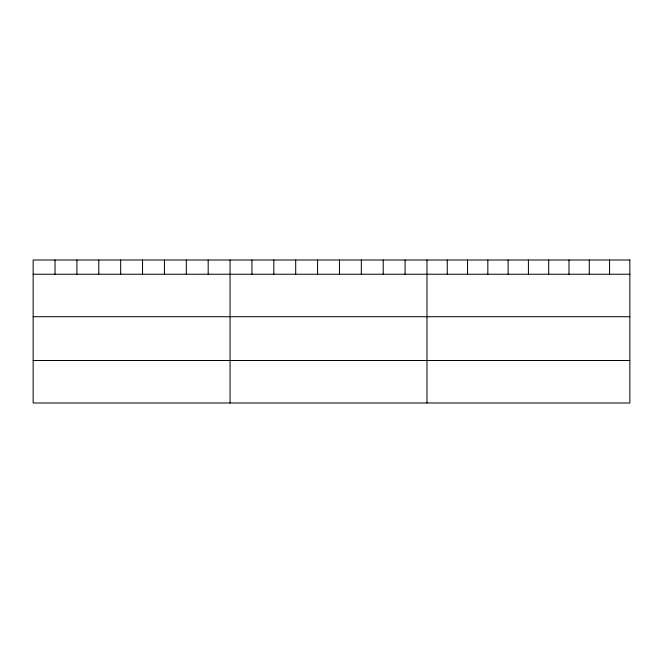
<?xml version="1.0" encoding="UTF-8"?>
<svg xmlns="http://www.w3.org/2000/svg" width="663" height="663" viewBox="0 0 663 663"><rect width="100%" height="100%" fill="white"/><g stroke="black" fill="none" stroke-linecap="round" stroke-linejoin="round"><path stroke-width="0.99" d="M33.15 274.233L629.85 274.233M33.15 316.723L629.85 316.723M33.15 360.498L629.85 360.498M609.562 260.004L609.562 274.233M589.274 260.004L589.274 274.233M568.987 260.004L568.987 274.233M548.699 260.004L548.699 274.233M528.411 260.004L528.411 274.233M508.123 260.004L508.123 274.233M487.835 260.004L487.835 274.233M467.548 260.004L467.548 274.233M447.26 260.004L447.26 274.233M426.972 260.004L426.972 402.996M405.093 260.004L405.093 274.233M383.214 260.004L383.214 274.233M361.335 260.004L361.335 274.233M339.456 260.004L339.456 274.233M317.577 260.004L317.577 274.233M295.698 260.004L295.698 274.233M273.819 260.004L273.819 274.233M251.94 260.004L251.94 274.233M230.061 260.004L230.061 402.996M208.182 260.004L208.182 274.233M186.303 260.004L186.303 274.233M164.424 260.004L164.424 274.233M142.545 260.004L142.545 274.233M120.666 260.004L120.666 274.233M98.787 260.004L98.787 274.233M76.908 260.004L76.908 274.233M55.029 260.004L55.029 274.233M629.85 260.004L33.15 260.004L33.15 402.996L629.85 402.996L629.85 260.004"/></g></svg>
